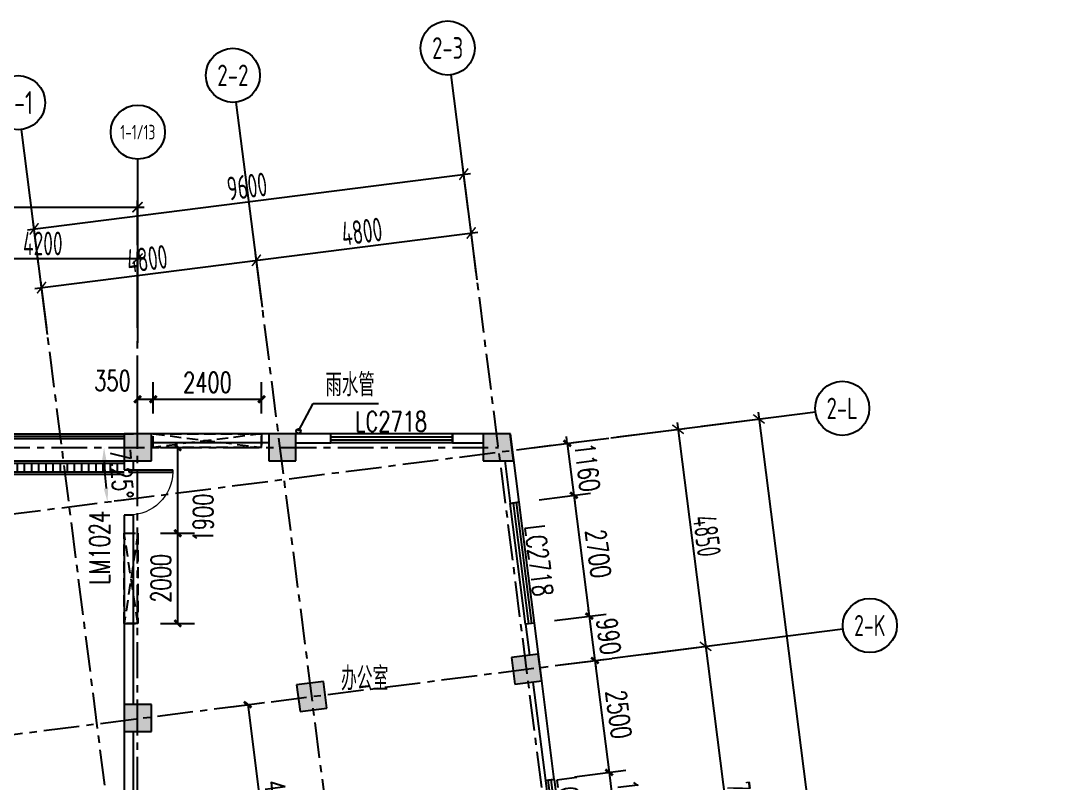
# Model space of a CAD drawing. Header units: millimetres. Extents: x -1048436 to -185795, y -983427 to 400387.
# Drawn here: x -696998 to -673807, y -135755 to -118868 of the extents above; entities that cross this region are included whole.
import ezdxf
from ezdxf.enums import TextEntityAlignment as Align

# ---------------------------------------------------------------- set-up
doc = ezdxf.new("R2010")
doc.units = ezdxf.units.MM
doc.header["$LTSCALE"] = 500
doc.linetypes.add('( Dashed )', pattern=[0.75, 0.5, -0.25])
doc.linetypes.add('一层轴网$0$CENTER', pattern=[50.8, 31.75, -6.35, 6.35, -6.35])
for name, color, linetype in [('AXIS_TEXT', 7, 'Continuous'), ('COLUMN', 254, 'Continuous'), ('DIM_LEAD', 3, 'Continuous'), ('PUB_DIM', 3, 'Continuous'), ('PUB_HATCH', 8, 'Continuous'), ('PUB_TEXT', 7, 'Continuous'), ('WINDOW', 4, 'Continuous'), ('WINDOW_TEXT', 7, 'Continuous'), ('一层轴网$0$PUB_DIM', 3, 'Continuous'), ('一层轴网$0$建-文字', 4, 'Continuous'), ('一层轴网$0$建-符号', 150, 'Continuous'), ('一层轴网$0$建-轴线', 1, '一层轴网$0$CENTER'), ('建-墙', 254, 'Continuous'), ('建-屋面-排水沟落水口', 175, 'Continuous'), ('建-排水沟', 181, 'Continuous'), ('建-文字', 4, 'Continuous'), ('建-楼梯-扶手栏杆', 3, 'Continuous'), ('建-符号-门编号', 13, 'Continuous'), ('建-门扇', 32, 'Continuous')]:
    doc.layers.add(name, color=color, linetype=linetype)
doc.styles.add('_TCH_DIM', font='SIMPLEX', dxfattribs={"bigfont": 'GBCBIG'})
doc.styles.add('_TCH_DIM_T3', font='SIMPLEX', dxfattribs={"width": 0.705882, "bigfont": 'GBCBIG'})
doc.styles.add('_TCH_WINDOW', font='SIMPLEX', dxfattribs={"height": 3.5, "bigfont": 'GBCBIG'})
doc.styles.add('COMPLEX', font='COMPLEX')
doc.styles.add('XD2008', font='xd-hzs.shx', dxfattribs={"width": 0.7, "bigfont": 'xd-hztxt.shx'})
doc.styles.add('一层轴网$0$_TCH_DIM_T3', font='SIMPLEX', dxfattribs={"width": 0.705882, "bigfont": 'GBCBIG'})
doc.styles.add('一层轴网$0$XD2008', font='xd-hzs.shx', dxfattribs={"width": 0.7, "bigfont": 'xd-hztxt.shx'})
doc.styles.add('一层轴网$0$XD2008_T3', font='xd-hzs.shx', dxfattribs={"width": 0.7, "bigfont": 'xd-hztxt.shx'})
doc.dimstyles.new('_TCH_ARCH&&150', dxfattribs={"dimtxt": 446.25, "dimasz": 150, "dimexe": 375, "dimexo": 450, "dimgap": 150, "dimtad": 1, "dimdec": 0, "dimzin": 0, "dimdsep": 46, "dimtxsty": '_TCH_DIM_T3', "dimblk": 'ARCHTICK', "dimcen": 0.09, "dimclrt": 7, "dimazin": 2, "dimtfac": 1, "dimtdec": 0, "dimtix": 1, "dimtmove": 2, "dimatfit": 3, "dimldrblk": 'ARCHTICK', "dimfxl": 1, "dimtolj": 1, "dimtzin": 0, "dimarcsym": 0})
doc.dimstyles.new('一层轴网$0$_TCH_ARROW&&150', dxfattribs={"dimtxt": 446.25, "dimasz": 300, "dimexe": 375, "dimexo": 450, "dimgap": 150, "dimtad": 1, "dimdec": 0, "dimzin": 0, "dimdsep": 46, "dimtxsty": '一层轴网$0$_TCH_DIM_T3', "dimcen": 0.09, "dimclrt": 7, "dimazin": 2, "dimtfac": 1, "dimtdec": 0, "dimtix": 1, "dimtmove": 2, "dimatfit": 3, "dimfxl": 1, "dimtolj": 1, "dimtzin": 0, "dimarcsym": 0})
doc.dimstyles.new('一层轴网$0$XD100&&150', dxfattribs={"dimtxt": 525, "dimasz": 225, "dimexe": 150, "dimexo": 150, "dimgap": 75, "dimtad": 1, "dimdec": 0, "dimdsep": 46, "dimtxsty": '一层轴网$0$XD2008_T3', "dimblk": '一层轴网$0$_ARCHTICK', "dimcen": 2.5, "dimdle": 150, "dimclrt": 7, "dimaunit": 1, "dimadec": 0, "dimazin": 0, "dimtfac": 1, "dimtdec": 0, "dimtix": 1, "dimtmove": 0, "dimatfit": 3, "dimfxl": 1, "dimtolj": 1, "dimtzin": 0, "dimarcsym": 0})

# ---------------------------------------------------------------- blocks, each defined once
blk = doc.blocks.new('_AXISO')
blk.add_circle((0, 0), 0.5)
at = {"layer": 'AXIS_TEXT', "style": 'COMPLEX', "width": 1.041667}
blk.add_attdef('A', text='', height=0.56, dxfattribs=at).set_placement((-0.25, -0.28), (0.25, -0.28), align=Align.FIT)
blk = doc.blocks.new('一层轴网$0$_ARCHTICK')
at = {"color": 0, "linetype": 'ByBlock', "const_width": 0.15}
blk.add_lwpolyline([(-0.5, -0.5), (0.5, 0.5)], dxfattribs=at)
blk = doc.blocks.new('*D2929')
at = {"layer": 'Defpoints', "color": 0, "transparency": 16777216}
for p in [(58950, 83960), (54750, 82276), (58950, 82276)]:
    blk.add_point(p, dxfattribs=at)
at = {"layer": '一层轴网$0$建-符号', "color": 0, "lineweight": -2, "transparency": 16777216}
for p, q in [((54600, 83960), (59100, 83960)), ((54750, 82426), (54750, 84110)), ((58950, 82426), (58950, 84110))]:
    blk.add_line(p, q, dxfattribs=at)
at = {"layer": '一层轴网$0$建-符号', "color": 0, "lineweight": -2, "transparency": 16777216, "xscale": 225, "yscale": 225, "zscale": 225, "rotation": 180}
blk.add_blockref('一层轴网$0$_ARCHTICK', (54750, 83960), dxfattribs=at)
at = {"layer": '一层轴网$0$建-符号', "color": 0, "lineweight": -2, "transparency": 16777216, "xscale": 225, "yscale": 225, "zscale": 225}
blk.add_blockref('一层轴网$0$_ARCHTICK', (58950, 83960), dxfattribs=at)
at = {"layer": '一层轴网$0$建-符号', "color": 7, "transparency": 16777216, "insert": (56850, 84297), "char_height": 525, "attachment_point": 5, "style": '一层轴网$0$XD2008_T3'}
blk.add_mtext('\\A1;4200', dxfattribs=at)
blk = doc.blocks.new('*D2930')
at = {"layer": 'Defpoints', "color": 0, "transparency": 16777216}
for p in [(58950, 85100), (-150, 84110), (58950, 84110)]:
    blk.add_point(p, dxfattribs=at)
at = {"layer": '一层轴网$0$建-符号', "color": 0, "lineweight": -2, "transparency": 16777216}
for p, q in [((-150, 84260), (-150, 85250)), ((58950, 84260), (58950, 85250)), ((-300, 85100), (59100, 85100))]:
    blk.add_line(p, q, dxfattribs=at)
at = {"layer": '一层轴网$0$建-符号', "color": 0, "lineweight": -2, "transparency": 16777216, "xscale": 225, "yscale": 225, "zscale": 225, "rotation": 180}
blk.add_blockref('一层轴网$0$_ARCHTICK', (-150, 85100), dxfattribs=at)
at = {"layer": '一层轴网$0$建-符号', "color": 0, "lineweight": -2, "transparency": 16777216, "xscale": 225, "yscale": 225, "zscale": 225}
blk.add_blockref('一层轴网$0$_ARCHTICK', (58950, 85100), dxfattribs=at)
at = {"layer": '一层轴网$0$建-符号', "color": 7, "transparency": 16777216, "insert": (29400, 85437.5), "char_height": 525, "attachment_point": 5, "style": '一层轴网$0$XD2008_T3'}
blk.add_mtext('\\A1;59100', dxfattribs=at)
blk = doc.blocks.new('*D2936')
at = {"layer": 'Defpoints', "color": 0, "transparency": 16777216}
for p in [(61585, 83923), (61717, 82882), (56956, 82276)]:
    blk.add_point(p, dxfattribs=at)
at = {"layer": '一层轴网$0$建-符号', "color": 0, "lineweight": -2, "transparency": 16777216}
for p, q in [((61698, 83031), (61566, 84072)), ((56674, 83299), (61734, 83942)), ((56937, 82425), (56804, 83467))]:
    blk.add_line(p, q, dxfattribs=at)
at = {"layer": '一层轴网$0$建-符号', "color": 0, "lineweight": -2, "transparency": 16777216, "xscale": 225, "yscale": 225, "zscale": 225}
for p, rotation in [((61585, 83923), 7.247526239159579), ((56823, 83318), 187.2475262391596)]:
    blk.add_blockref('一层轴网$0$_ARCHTICK', p, dxfattribs=dict(at, rotation=rotation))
at = {"layer": '一层轴网$0$建-符号', "color": 7, "transparency": 16777216, "insert": (59161, 83955), "char_height": 525, "attachment_point": 5, "rotation": 7.2475, "style": '一层轴网$0$XD2008_T3'}
blk.add_mtext('\\A1;4800', dxfattribs=at)
blk = doc.blocks.new('*D2937')
at = {"layer": 'Defpoints', "color": 0, "transparency": 16777216}
for p in [(66347, 84529), (66479, 83488), (61717, 82882)]:
    blk.add_point(p, dxfattribs=at)
at = {"layer": '一层轴网$0$建-符号', "color": 0, "lineweight": -2, "transparency": 16777216}
for p, q in [((66460, 83636), (66328, 84678)), ((61436, 83904), (66495, 84548)), ((61698, 83031), (61566, 84072))]:
    blk.add_line(p, q, dxfattribs=at)
at = {"layer": '一层轴网$0$建-符号', "color": 0, "lineweight": -2, "transparency": 16777216, "xscale": 225, "yscale": 225, "zscale": 225}
for p, rotation in [((66347, 84529), 7.247526239159527), ((61585, 83923), 187.2475262391595)]:
    blk.add_blockref('一层轴网$0$_ARCHTICK', p, dxfattribs=dict(at, rotation=rotation))
at = {"layer": '一层轴网$0$建-符号', "color": 7, "transparency": 16777216, "insert": (63923, 84561), "char_height": 525, "attachment_point": 5, "rotation": 7.2475, "style": '一层轴网$0$XD2008_T3'}
blk.add_mtext('\\A1;4800', dxfattribs=at)
blk = doc.blocks.new('*D2938')
at = {"layer": 'Defpoints', "color": 0, "transparency": 16777216}
for p in [(66181, 85831), (66299, 84901), (56776, 83690)]:
    blk.add_point(p, dxfattribs=at)
at = {"layer": '一层轴网$0$建-符号', "color": 0, "lineweight": -2, "transparency": 16777216}
for p, q in [((56509, 84601), (66330, 85850)), ((66280, 85050), (66162, 85979)), ((56757, 83839), (56639, 84768))]:
    blk.add_line(p, q, dxfattribs=at)
at = {"layer": '一层轴网$0$建-符号', "color": 0, "lineweight": -2, "transparency": 16777216, "xscale": 225, "yscale": 225, "zscale": 225}
for p, rotation in [((66181, 85831), 7.24752623915954), ((56658, 84619), 187.2475262391595)]:
    blk.add_blockref('一层轴网$0$_ARCHTICK', p, dxfattribs=dict(at, rotation=rotation))
at = {"layer": '一层轴网$0$建-符号', "color": 7, "transparency": 16777216, "insert": (61377, 85560), "char_height": 525, "attachment_point": 5, "rotation": 7.2475, "style": '一层轴网$0$XD2008_T3'}
blk.add_mtext('\\A1;9600', dxfattribs=at)
blk = doc.blocks.new('*D2939')
at = {"layer": 'Defpoints', "color": 0, "transparency": 16777216}
for p in [(69444, 79990), (70056, 75179), (71543, 75368)]:
    blk.add_point(p, dxfattribs=at)
at = {"layer": '一层轴网$0$建-符号', "color": 0, "lineweight": -2, "transparency": 16777216}
for p, q in [((70913, 80328), (71562, 75219)), ((69593, 80009), (71080, 80198)), ((70205, 75198), (71692, 75387))]:
    blk.add_line(p, q, dxfattribs=at)
at = {"layer": '一层轴网$0$建-符号', "color": 0, "lineweight": -2, "transparency": 16777216, "xscale": 225, "yscale": 225, "zscale": 225}
for p, rotation in [((70932, 80179), 97.24752617045677), ((71543, 75368), 277.2475261704568)]:
    blk.add_blockref('一层轴网$0$_ARCHTICK', p, dxfattribs=dict(at, rotation=rotation))
at = {"layer": '一层轴网$0$建-符号', "color": 7, "transparency": 16777216, "insert": (71572, 77816), "char_height": 525, "attachment_point": 5, "rotation": 277.2475, "style": '一层轴网$0$XD2008_T3'}
blk.add_mtext('\\A1;4850', dxfattribs=at)
blk = doc.blocks.new('*D2940')
at = {"layer": 'Defpoints', "color": 0, "transparency": 16777216}
for p in [(70056, 75179), (72427, 68424), (70939, 68235)]:
    blk.add_point(p, dxfattribs=at)
at = {"layer": '一层轴网$0$建-符号', "color": 0, "lineweight": -2, "transparency": 16777216}
for p, q in [((70205, 75198), (71692, 75387)), ((71525, 75517), (72446, 68275)), ((71088, 68253), (72575, 68443))]:
    blk.add_line(p, q, dxfattribs=at)
at = {"layer": '一层轴网$0$建-符号', "color": 0, "lineweight": -2, "transparency": 16777216, "xscale": 225, "yscale": 225, "zscale": 225}
for p, rotation in [((71543, 75368), 97.24752617045677), ((72427, 68424), 277.2475261704568)]:
    blk.add_blockref('一层轴网$0$_ARCHTICK', p, dxfattribs=dict(at, rotation=rotation))
at = {"layer": '一层轴网$0$建-符号', "color": 7, "transparency": 16777216, "insert": (72320, 71938), "char_height": 525, "attachment_point": 5, "rotation": 277.2475, "style": '一层轴网$0$XD2008_T3'}
blk.add_mtext('\\A1;7000', dxfattribs=at)
blk = doc.blocks.new('*D2949')
at = {"layer": 'Defpoints', "color": 0, "transparency": 16777216}
for p in [(71304, 80226), (79537, 26839), (78116, 26658)]:
    blk.add_point(p, dxfattribs=at)
at = {"layer": '一层轴网$0$建-符号', "color": 0, "lineweight": -2, "transparency": 16777216}
for p, q in [((72706, 80556), (79556, 26690)), ((71452, 80245), (72873, 80426)), ((78265, 26677), (79686, 26857))]:
    blk.add_line(p, q, dxfattribs=at)
at = {"layer": '一层轴网$0$建-符号', "color": 0, "lineweight": -2, "transparency": 16777216, "xscale": 225, "yscale": 225, "zscale": 225}
for p, rotation in [((72725, 80407), 97.24752617045664), ((79537, 26839), 277.2475261704566)]:
    blk.add_blockref('一层轴网$0$_ARCHTICK', p, dxfattribs=dict(at, rotation=rotation))
at = {"layer": '一层轴网$0$建-符号', "color": 7, "transparency": 16777216, "insert": (76466, 53665), "char_height": 525, "attachment_point": 5, "rotation": 277.2475, "style": '一层轴网$0$XD2008_T3'}
blk.add_mtext('\\A1;54000', dxfattribs=at)
blk = doc.blocks.new('*D2950')
at = {"layer": 'Defpoints', "color": 0, "transparency": 16777216}
for p in [(57908, 79776), (67765, 79776), (58217, 79374), (57987, 78533)]:
    blk.add_point(p, dxfattribs=at)
at = {"layer": '一层轴网$0$PUB_DIM', "color": 0, "lineweight": -2, "transparency": 16777216}
for p, q in [((58358, 79776), (58583, 79776)), ((58433, 78590), (58656, 78618))]:
    blk.add_line(p, q, dxfattribs=at)
blk.add_arc((67765, 79776), 9557, 181.7986, 185.449, dxfattribs=at)
at = {"layer": '一层轴网$0$PUB_DIM', "color": 0, "transparency": 16777216}
for points in [[(58163, 79476), (58263, 79477), (58208, 79776)], [(58301, 78874), (58202, 78863), (58284, 78571)]]:
    blk.add_solid(points, dxfattribs=at)
at = {"layer": '一层轴网$0$PUB_DIM', "color": 7, "transparency": 16777216, "insert": (58600, 79196), "char_height": 446.2, "attachment_point": 5, "rotation": 273.6238, "style": '一层轴网$0$_TCH_DIM_T3'}
blk.add_mtext('\\A1;7.25°', dxfattribs=at)
blk = doc.blocks.new('A$C708231ED')
at = {"layer": 'DIM_LEAD'}
for p, q in [((130974, 115559), (131297, 116176)), ((131297, 116176), (132747, 116176))]:
    blk.add_line(p, q, dxfattribs=at)
at = {"layer": '建-屋面-排水沟落水口'}
blk.add_circle((130975, 115560), 50, dxfattribs=at)
at = {"layer": 'PUB_TEXT', "style": '_TCH_DIM'}
blk.add_text('雨水管', height=506.4, dxfattribs=at).set_placement((131573, 116334))
blk = doc.blocks.new('_ArchTick')
at = {"color": 0, "linetype": 'ByBlock', "const_width": 0.4}
blk.add_lwpolyline([(-0.5, -0.5), (0.5, 0.5)], dxfattribs=at)
blk = doc.blocks.new('*D3003')
at = {"layer": 'Defpoints', "color": 0, "transparency": 16777216}
for p in [(-79843, 116268), (-82243, 115501), (-79843, 115501)]:
    blk.add_point(p, dxfattribs=at)
at = {"layer": 'PUB_DIM', "color": 0, "lineweight": -2, "transparency": 16777216}
for p, q in [((-82243, 115951), (-82243, 116643)), ((-79843, 115951), (-79843, 116643)), ((-82243, 116268), (-79843, 116268))]:
    blk.add_line(p, q, dxfattribs=at)
at = {"layer": 'PUB_DIM', "color": 0, "lineweight": -2, "transparency": 16777216, "xscale": 150, "yscale": 150, "zscale": 150, "rotation": 180}
blk.add_blockref('_ArchTick', (-82243, 116268), dxfattribs=at)
at = {"layer": 'PUB_DIM', "color": 0, "lineweight": -2, "transparency": 16777216, "xscale": 150, "yscale": 150, "zscale": 150}
blk.add_blockref('_ArchTick', (-79843, 116268), dxfattribs=at)
at = {"layer": 'PUB_DIM', "color": 7, "transparency": 16777216, "insert": (-81043, 116642), "char_height": 446.2, "attachment_point": 5, "style": '_TCH_DIM_T3'}
blk.add_mtext('\\A1;2400', dxfattribs=at)
blk = doc.blocks.new('*D3004')
at = {"layer": 'Defpoints', "color": 0, "transparency": 16777216}
for p in [(-82243, 116268), (-82593, 115501), (-82243, 115501)]:
    blk.add_point(p, dxfattribs=at)
at = {"layer": 'PUB_DIM', "color": 0, "lineweight": -2, "transparency": 16777216}
for p, q in [((-82593, 115951), (-82593, 116643)), ((-82243, 115951), (-82243, 116643)), ((-82593, 116268), (-82243, 116268))]:
    blk.add_line(p, q, dxfattribs=at)
at = {"layer": 'PUB_DIM', "color": 0, "lineweight": -2, "transparency": 16777216, "xscale": 150, "yscale": 150, "zscale": 150, "rotation": 180}
blk.add_blockref('_ArchTick', (-82593, 116268), dxfattribs=at)
at = {"layer": 'PUB_DIM', "color": 0, "lineweight": -2, "transparency": 16777216, "xscale": 150, "yscale": 150, "zscale": 150}
blk.add_blockref('_ArchTick', (-82243, 116268), dxfattribs=at)
at = {"layer": 'PUB_DIM', "color": 7, "transparency": 16777216, "insert": (-83148, 116681), "char_height": 446.2, "attachment_point": 5, "style": '_TCH_DIM_T3'}
blk.add_mtext('\\A1;350', dxfattribs=at)
blk = doc.blocks.new('*D3009')
at = {"layer": 'Defpoints', "color": 0, "transparency": 16777216}
for p in [(-82536, 115200), (-81702, 115200), (-82536, 113300)]:
    blk.add_point(p, dxfattribs=at)
at = {"layer": 'PUB_DIM', "color": 0, "lineweight": -2, "transparency": 16777216}
for p, q in [((-82086, 115200), (-81327, 115200)), ((-81702, 113300), (-81702, 115200)), ((-82086, 113300), (-81327, 113300))]:
    blk.add_line(p, q, dxfattribs=at)
at = {"layer": 'PUB_DIM', "color": 0, "lineweight": -2, "transparency": 16777216, "xscale": 150, "yscale": 150, "zscale": 150}
for p, rotation in [((-81702, 115200), 90), ((-81702, 113300), 270)]:
    blk.add_blockref('_ArchTick', p, dxfattribs=dict(at, rotation=rotation))
at = {"layer": 'PUB_DIM', "color": 7, "transparency": 16777216, "insert": (-81138, 113638), "char_height": 446.2, "attachment_point": 5, "rotation": 90, "style": '_TCH_DIM_T3'}
blk.add_mtext('\\A1;1900', dxfattribs=at)
blk = doc.blocks.new('*D3010')
at = {"layer": 'Defpoints', "color": 0, "transparency": 16777216}
for p in [(-82536, 113300), (-81702, 113300), (-82536, 111300)]:
    blk.add_point(p, dxfattribs=at)
at = {"layer": 'PUB_DIM', "color": 0, "lineweight": -2, "transparency": 16777216}
for p, q in [((-82086, 113300), (-81327, 113300)), ((-81702, 111300), (-81702, 113300)), ((-82086, 111300), (-81327, 111300))]:
    blk.add_line(p, q, dxfattribs=at)
at = {"layer": 'PUB_DIM', "color": 0, "lineweight": -2, "transparency": 16777216, "xscale": 150, "yscale": 150, "zscale": 150}
for p, rotation in [((-81702, 113300), 90), ((-81702, 111300), 270)]:
    blk.add_blockref('_ArchTick', p, dxfattribs=dict(at, rotation=rotation))
at = {"layer": 'PUB_DIM', "color": 7, "transparency": 16777216, "insert": (-82075, 112300), "char_height": 446.2, "attachment_point": 5, "rotation": 90, "style": '_TCH_DIM_T3'}
blk.add_mtext('\\A1;2000', dxfattribs=at)
blk = doc.blocks.new('*D1364')
at = {"layer": 'Defpoints', "color": 0, "transparency": 16777216}
for p in [(-692778, -134121), (-692204, -138634), (-691397, -138532)]:
    blk.add_point(p, dxfattribs=at)
at = {"layer": 'PUB_DIM', "color": 0, "lineweight": -2, "transparency": 16777216}
for p, q in [((-692332, -134064), (-691599, -133971)), ((-691971, -134018), (-691397, -138532)), ((-691758, -138578), (-691025, -138484))]:
    blk.add_line(p, q, dxfattribs=at)
at = {"layer": 'PUB_DIM', "color": 0, "lineweight": -2, "transparency": 16777216, "xscale": 150, "yscale": 150, "zscale": 150}
for p, rotation in [((-691971, -134018), 97.24752628884158), ((-691397, -138532), 277.2475262888416)]:
    blk.add_blockref('_ArchTick', p, dxfattribs=dict(at, rotation=rotation))
at = {"layer": 'PUB_DIM', "color": 7, "transparency": 16777216, "insert": (-691314, -136228), "char_height": 446.2, "attachment_point": 5, "rotation": 277.2475, "style": '_TCH_DIM_T3'}
blk.add_mtext('\\A1;4550', dxfattribs=at)
blk = doc.blocks.new('*D1368')
at = {"layer": 'Defpoints', "color": 0, "transparency": 16777216}
for p in [(-686101, -128382), (-684740, -129379), (-685955, -129533)]:
    blk.add_point(p, dxfattribs=at)
at = {"layer": 'PUB_DIM', "color": 0, "lineweight": -2, "transparency": 16777216}
for p, q in [((-685655, -128326), (-684514, -128181)), ((-684886, -128228), (-684905, -128079)), ((-684886, -128228), (-684740, -129379)), ((-685508, -129477), (-684368, -129332)), ((-684740, -129379), (-684721, -129528))]:
    blk.add_line(p, q, dxfattribs=at)
at = {"layer": 'PUB_DIM', "color": 0, "lineweight": -2, "transparency": 16777216, "xscale": 150, "yscale": 150, "zscale": 150}
for p, rotation in [((-684886, -128228), 277.2475258529151), ((-684740, -129379), 97.24752585291512)]:
    blk.add_blockref('_ArchTick', p, dxfattribs=dict(at, rotation=rotation))
at = {"layer": 'PUB_DIM', "color": 7, "transparency": 16777216, "insert": (-684443, -128756), "char_height": 446.2, "attachment_point": 5, "rotation": 277.2475, "style": '_TCH_DIM_T3'}
blk.add_mtext('\\A1;1160', dxfattribs=at)
blk = doc.blocks.new('*D1369')
at = {"layer": 'Defpoints', "color": 0, "transparency": 16777216}
for p in [(-685955, -129533), (-684399, -132057), (-685614, -132212)]:
    blk.add_point(p, dxfattribs=at)
at = {"layer": 'PUB_DIM', "color": 0, "lineweight": -2, "transparency": 16777216}
for p, q in [((-685508, -129477), (-684368, -129332)), ((-684740, -129379), (-684399, -132057)), ((-685168, -132155), (-684027, -132010))]:
    blk.add_line(p, q, dxfattribs=at)
at = {"layer": 'PUB_DIM', "color": 0, "lineweight": -2, "transparency": 16777216, "xscale": 150, "yscale": 150, "zscale": 150}
for p, rotation in [((-684740, -129379), 97.24752585291532), ((-684399, -132057), 277.2475258529153)]:
    blk.add_blockref('_ArchTick', p, dxfattribs=dict(at, rotation=rotation))
at = {"layer": 'PUB_DIM', "color": 7, "transparency": 16777216, "insert": (-684199, -130671), "char_height": 446.2, "attachment_point": 5, "rotation": 277.2475, "style": '_TCH_DIM_T3'}
blk.add_mtext('\\A1;2700', dxfattribs=at)
blk = doc.blocks.new('*D1370')
at = {"layer": 'Defpoints', "color": 0, "transparency": 16777216}
for p in [(-685614, -132212), (-684274, -133039), (-685489, -133194)]:
    blk.add_point(p, dxfattribs=at)
at = {"layer": 'PUB_DIM', "color": 0, "lineweight": -2, "transparency": 16777216}
for p, q in [((-684399, -132057), (-684418, -131908)), ((-685168, -132155), (-684027, -132010)), ((-684399, -132057), (-684274, -133039)), ((-685043, -133137), (-683902, -132992)), ((-684274, -133039), (-684255, -133188))]:
    blk.add_line(p, q, dxfattribs=at)
at = {"layer": 'PUB_DIM', "color": 0, "lineweight": -2, "transparency": 16777216, "xscale": 150, "yscale": 150, "zscale": 150}
for p, rotation in [((-684399, -132057), 277.2475258529161), ((-684274, -133039), 97.24752585291611)]:
    blk.add_blockref('_ArchTick', p, dxfattribs=dict(at, rotation=rotation))
at = {"layer": 'PUB_DIM', "color": 7, "transparency": 16777216, "insert": (-683966, -132501), "char_height": 446.2, "attachment_point": 5, "rotation": 277.2475, "style": '_TCH_DIM_T3'}
blk.add_mtext('\\A1;990', dxfattribs=at)
blk = doc.blocks.new('*D1371')
at = {"layer": 'Defpoints', "color": 0, "transparency": 16777216}
for p in [(-685489, -133194), (-683959, -135519), (-685174, -135674)]:
    blk.add_point(p, dxfattribs=at)
at = {"layer": 'PUB_DIM', "color": 0, "lineweight": -2, "transparency": 16777216}
for p, q in [((-685043, -133137), (-683902, -132992)), ((-684274, -133039), (-683959, -135519)), ((-684727, -135617), (-683587, -135472))]:
    blk.add_line(p, q, dxfattribs=at)
at = {"layer": 'PUB_DIM', "color": 0, "lineweight": -2, "transparency": 16777216, "xscale": 150, "yscale": 150, "zscale": 150}
for p, rotation in [((-684274, -133039), 97.2475258529155), ((-683959, -135519), 277.2475258529155)]:
    blk.add_blockref('_ArchTick', p, dxfattribs=dict(at, rotation=rotation))
at = {"layer": 'PUB_DIM', "color": 7, "transparency": 16777216, "insert": (-683746, -134232), "char_height": 446.2, "attachment_point": 5, "rotation": 277.2475, "style": '_TCH_DIM_T3'}
blk.add_mtext('\\A1;2500', dxfattribs=at)
blk = doc.blocks.new('*D1372')
at = {"layer": 'Defpoints', "color": 0, "transparency": 16777216}
for p in [(-685174, -135674), (-683770, -137007), (-684985, -137162)]:
    blk.add_point(p, dxfattribs=at)
at = {"layer": 'PUB_DIM', "color": 0, "lineweight": -2, "transparency": 16777216}
for p, q in [((-684727, -135617), (-683587, -135472)), ((-683959, -135519), (-683770, -137007)), ((-684538, -137105), (-683398, -136960))]:
    blk.add_line(p, q, dxfattribs=at)
at = {"layer": 'PUB_DIM', "color": 0, "lineweight": -2, "transparency": 16777216, "xscale": 150, "yscale": 150, "zscale": 150}
for p, rotation in [((-683959, -135519), 97.2475258529128), ((-683770, -137007), 277.2475258529128)]:
    blk.add_blockref('_ArchTick', p, dxfattribs=dict(at, rotation=rotation))
at = {"layer": 'PUB_DIM', "color": 7, "transparency": 16777216, "insert": (-683494, -136216), "char_height": 446.2, "attachment_point": 5, "rotation": 277.2475, "style": '_TCH_DIM_T3'}
blk.add_mtext('\\A1;1500', dxfattribs=at)
blk = doc.blocks.new('$DorLib2D$00000001')
for p, q in [((0.45, 0.975), (0.5, 0.975)), ((0.45, 0), (0.45, 0.975)), ((0.5, 0), (0.5, 0.975)), ((0.5, 0), (0.45, 0))]:
    blk.add_line(p, q)
at = {"lineweight": 13}
blk.add_arc((0.475, 0), 0.975, 91.4693, 180, dxfattribs=at)
blk = doc.blocks.new('$TCHSYS$WIN2D')
for p, q in [((-0.5, 0.5), (0.5, 0.5)), ((-0.5, 0.5), (-0.5, -0.5)), ((0.5, 0.5), (0.5, -0.5)), ((0.5, 0.1667), (-0.5, 0.1667)), ((0.5, -0.1667), (-0.5, -0.1667)), ((-0.5, -0.5), (0.5, -0.5))]:
    blk.add_line(p, q)
blk = doc.blocks.new('一层轴网')
at = {"layer": '一层轴网$0$建-符号'}
for p, q in [((66478.9, 83487.5), (65901, 88031.8)), ((61717.3, 82882), (61139.4, 87426.2)), ((56955.6, 82276.4), (56377.7, 86820.7)), ((58956.8, 82096.8), (58956.8, 86163.2)), ((69443.9, 79989.9), (73976.6, 80566.3)), ((70055.7, 75178.6), (74588.4, 75755.1))]:
    blk.add_line(p, q, dxfattribs=at)
at = {"layer": '一层轴网$0$建-轴线', "ltscale": 0.05}
for p, q in [((74638.3, 19327.2), (66478.9, 83487.5)), ((69876.7, 18721.7), (61717.3, 82882)), ((65115, 18116.1), (56955.6, 82276.4)), ((58950, 55616.6), (58950, 82276.4)), ((54750, 78121.2), (69443.9, 79989.9)), ((-2650, 79776.4), (66950.9, 79776.4)), ((53092.4, 73021.4), (70055.7, 75178.6))]:
    blk.add_line(p, q, dxfattribs=at)
at = {"layer": '一层轴网$0$建-符号'}
ref = blk.add_blockref('_AXISO', (65825.3, 88627), dxfattribs=dict(at, xscale=1200, yscale=1200, zscale=1200))
ref.add_attrib('A', '2-3', dxfattribs={"layer": '一层轴网$0$建-文字', "height": 480.12, "style": '一层轴网$0$XD2008', "width": 0.888701}).set_placement((65480.7, 88386.9), (66170, 88386.9), align=Align.FIT)
ref = blk.add_blockref('_AXISO', (61063.7, 88021.4), dxfattribs=dict(at, xscale=1200, yscale=1200, zscale=1200))
ref.add_attrib('A', '2-2', dxfattribs={"layer": '一层轴网$0$建-文字', "height": 476.38, "style": '一层轴网$0$XD2008', "width": 0.899042}).set_placement((60717.8, 87783.2), (61409.6, 87783.2), align=Align.FIT)
ref = blk.add_blockref('_AXISO', (56302, 87415.9), dxfattribs=dict(at, xscale=1200, yscale=1200, zscale=1200))
ref.add_attrib('A', '2-1', dxfattribs={"layer": '一层轴网$0$建-文字', "height": 511.3, "style": '一层轴网$0$XD2008', "width": 0.880251}).set_placement((55968.8, 87160.2), (56635.3, 87160.2), align=Align.FIT)
ref = blk.add_blockref('_AXISO', (58956.8, 86763.2), dxfattribs=dict(at, xscale=1200, yscale=1200, zscale=1200))
ref.add_attrib('A', '1-1/13', dxfattribs={"layer": '一层轴网$0$建-文字', "height": 322.36, "style": '一层轴网$0$XD2008', "width": 0.521354}).set_placement((58569, 86602), (59344.7, 86602), align=Align.FIT)
ref = blk.add_blockref('_AXISO', (74571.8, 80642), dxfattribs=dict(at, xscale=1200, yscale=1200, zscale=1200))
ref.add_attrib('A', '2-L', dxfattribs={"layer": '一层轴网$0$建-文字', "height": 473.71, "style": '一层轴网$0$XD2008', "width": 0.937772}).set_placement((74224.9, 80405.2), (74918.6, 80405.2), align=Align.FIT)
ref = blk.add_blockref('_AXISO', (75183.6, 75830.8), dxfattribs=dict(at, xscale=1200, yscale=1200, zscale=1200))
ref.add_attrib('A', '2-K', dxfattribs={"layer": '一层轴网$0$建-文字', "height": 468.43, "style": '一层轴网$0$XD2008', "width": 0.921456}).set_placement((74835, 75596.5), (75532.3, 75596.5), align=Align.FIT)
at = {"layer": '一层轴网$0$PUB_DIM'}
dim = blk.add_angular_dim_3p(base=(58216.6, 79373.6), center=(67765.4, 79776.4), p1=(57908.1, 79776.4), p2=(57986.9, 78532.9), dimstyle='一层轴网$0$_TCH_ARROW&&150', dxfattribs=at)
dim.commit()
dim.dimension.update_dxf_attribs({"geometry": '*D2950', "text_midpoint": (58599.6, 79195.9)})
at = {"layer": '一层轴网$0$建-符号'}
for p1, p2, distance, picture, middle in [((56775.9, 83689.8), (66299.2, 84900.9), 937.2, '*D2938', (61376.7, 85559.8)), ((-150, 84110), (58950, 84110), 990, '*D2930', (29400, 85437.5)), ((61717.3, 82882), (66478.9, 83487.5), 1049.7, '*D2937', (63923.1, 84560.9)), ((54750, 82276.4), (58950, 82276.4), 1683.6, '*D2929', (56850, 84297.5)), ((56955.6, 82276.4), (61717.3, 82882), 1049.7, '*D2936', (59161.5, 83955.4)), ((71303.6, 80226.4), (78116.1, 26657.8), 1432.5, '*D2949', (76465.7, 53665.4)), ((69443.9, 79989.9), (70055.7, 75178.6), 1499.7, '*D2939', (71572.4, 77816)), ((70055.7, 75178.6), (70938.8, 68234.6), 1499.7, '*D2940', (72319.8, 71938.4))]:
    dim = blk.add_aligned_dim(p1=p1, p2=p2, distance=distance, dimstyle='一层轴网$0$XD100&&150', dxfattribs=at)
    dim.commit()
    dim.dimension.update_dxf_attribs({"geometry": picture, "text_midpoint": middle})
blk = doc.blocks.new('A$C209F2007')
at = {"linetype": '( Dashed )'}
for points in [[(-82243.1, 115501), (-79843.1, 115501), (-79843.1, 115201), (-82243.1, 115201), (-82243.1, 115501), (-79843.1, 115201), (-79843.1, 115501), (-82243.1, 115201)], [(-82586, 113300.1), (-82586, 111300.1), (-82886, 111300.1), (-82886, 113300.1), (-82586, 113300.1), (-82886, 111300.1), (-82586, 111300.1), (-82886, 113300.1)]]:
    blk.add_lwpolyline(points, dxfattribs=at)
at = {"layer": 'PUB_DIM'}
for base, p1, p2, angle, picture, middle in [((-82243.1, 116268.4), (-82593.1, 115501), (-82243.1, 115501), 0, '*D3004', (-83148.1, 116680.9)), ((-81701.9, 115200.1), (-82536, 113300.1), (-82536, 115200.1), 90, '*D3009', (-81138.1, 113638))]:
    dim = blk.add_linear_dim(base=base, p1=p1, p2=p2, angle=angle, dimstyle='_TCH_ARCH&&150', dxfattribs=at)
    dim.commit()
    dim.dimension.update_dxf_attribs({"geometry": picture, "text_midpoint": middle, "dimtype": 161})
for p1, p2, distance, picture, middle in [((-82243.1, 115501), (-79843.1, 115501), 767.5, '*D3003', (-81043.1, 116641.6)), ((-82536, 111300.1), (-82536, 113300.1), -834, '*D3010', (-82075, 112300.1))]:
    dim = blk.add_aligned_dim(p1=p1, p2=p2, distance=distance, dimstyle='_TCH_ARCH&&150', dxfattribs=at)
    dim.commit()
    dim.dimension.update_dxf_attribs({"geometry": picture, "text_midpoint": middle})

msp = doc.modelspace()

# ---------------------------------------------------------------- hatches: boundary and pattern name
at = {"layer": 'PUB_HATCH'}
for points in [[(-694705.8, -128018.4), (-694705.8, -128618.4), (-694105.8, -128618.4), (-694105.8, -128018.4)], [(-691500.9, -128018.4), (-691500.9, -128618.4), (-690900.9, -128618.4), (-690900.9, -128018.4)], [(-686748.8, -128018.4), (-686748.8, -128618.4), (-686078.8, -128618.4), (-686148.8, -128018.4)], [(-686123.7, -132972), (-686048, -133567.2), (-685452.8, -133491.5), (-685528.5, -132896.3)], [(-690885.4, -133577.5), (-690809.7, -134172.7), (-690214.5, -134097), (-690290.2, -133501.8)], [(-694705.6, -134015.8), (-694705.6, -134615.8), (-694105.6, -134615.8), (-694105.6, -134015.8)]]:
    msp.add_hatch(color=256, dxfattribs=at).paths.add_polyline_path(points)
at = {"layer": '建-排水沟'}
h = msp.add_hatch(dxfattribs=at)
h.set_pattern_fill('ANSI31', color=8, scale=50, angle=-315, style=0)
h.set_pattern_definition([(90, (-726921.37, -120618.39), (-158.75, 2e-13), [])])
h.paths.add_polyline_path([(-694705.6, -128868.3), (-694705.6, -128668.3), (-739111.4, -128668.4), (-739111.4, -128868.4)])

# ---------------------------------------------------------------- linework, layer by layer
msp.add_line((-698861.4, -128018.4), (-694705.6, -128018.4))
at = {"layer": 'COLUMN'}
for p, q in [((-694705.8, -128018.4), (-694705.8, -128618.4)), ((-694105.8, -128018.4), (-694705.8, -128018.4)), ((-694105.8, -128618.4), (-694105.8, -128018.4)), ((-691500.9, -128018.4), (-691500.9, -128618.4)), ((-690900.9, -128018.4), (-691500.9, -128018.4)), ((-690900.9, -128618.4), (-690900.9, -128018.4)), ((-686748.8, -128018.4), (-686748.8, -128618.4)), ((-686148.8, -128018.4), (-686748.8, -128018.4)), ((-686078.8, -128618.4), (-686148.8, -128018.4)), ((-694705.8, -128618.4), (-694105.8, -128618.4)), ((-691500.9, -128618.4), (-690900.9, -128618.4)), ((-686748.8, -128618.4), (-686078.8, -128618.4)), ((-685528.5, -132896.3), (-686123.7, -132972)), ((-686123.7, -132972), (-686048, -133567.2)), ((-685452.8, -133491.5), (-685528.5, -132896.3)), ((-690290.2, -133501.8), (-690885.4, -133577.5)), ((-690885.4, -133577.5), (-690809.7, -134172.7)), ((-690214.5, -134097), (-690290.2, -133501.8)), ((-686048, -133567.2), (-685452.8, -133491.5)), ((-694705.6, -134015.8), (-694705.6, -134615.8)), ((-694105.6, -134015.8), (-694705.6, -134015.8)), ((-694105.6, -134615.8), (-694105.6, -134015.8)), ((-690809.7, -134172.7), (-690214.5, -134097)), ((-694705.6, -134615.8), (-694105.6, -134615.8))]:
    msp.add_line(p, q, dxfattribs=at)
at = {"layer": '建-墙'}
for p, q in [((-694705.6, -128018.4), (-694705.6, -128017.6)), ((-694705.6, -128017.6), (-694505.6, -128017.6)), ((-694505.6, -128018.4), (-694505.6, -128017.6)), ((-691200.9, -128017.5), (-694105.6, -128017.5)), ((-694105.6, -128217.5), (-694105.6, -128017.5)), ((-691500.9, -128217.5), (-694105.6, -128217.5)), ((-690127.9, -128017.5), (-691200.9, -128017.5)), ((-690900.9, -128217.5), (-690127.9, -128217.5)), ((-690127.9, -128217.5), (-690127.9, -128017.5)), ((-686147.5, -128017.5), (-687427.9, -128017.5)), ((-687427.9, -128017.5), (-687427.9, -128217.5)), ((-687427.9, -128217.5), (-686748.8, -128217.5)), ((-685954.8, -129533.4), (-686147.5, -128017.5)), ((-694705.6, -128618.4), (-694705.6, -128817.5)), ((-694505.6, -128817.5), (-694505.6, -128618.4)), ((-686272.7, -128618.4), (-686153.2, -129558.6)), ((-694705.6, -128817.5), (-694505.6, -128817.5)), ((-686153.2, -129558.6), (-685954.8, -129533.4)), ((-694505.6, -129817.5), (-694705.6, -129817.5)), ((-694705.6, -129817.5), (-694705.6, -134015.8)), ((-694505.6, -134015.8), (-694505.6, -129817.5)), ((-685614.1, -132211.8), (-685812.5, -132237)), ((-685812.5, -132237), (-685725.5, -132921.3)), ((-685489.3, -133193.7), (-685614.1, -132211.8)), ((-685173.9, -135673.7), (-685489.3, -133193.7)), ((-685649.8, -133516.5), (-685372.3, -135699)), ((-694705.6, -134615.8), (-694705.6, -137814.9)), ((-694505.6, -137814.9), (-694505.6, -134615.8)), ((-685372.3, -135699), (-685173.9, -135673.7))]:
    msp.add_line(p, q, dxfattribs=at)
at = {"layer": '建-排水沟'}
for points in [[(-739111.4, -128618.4), (-694705.8, -128618.4)], [(-739111.4, -128668.4), (-694705.8, -128668.4)], [(-694705.8, -128868.4), (-739111.4, -128868.4)], [(-694705.8, -128918.4), (-739111.4, -128918.4)]]:
    msp.add_lwpolyline(points, dxfattribs=at)
at = {"layer": '建-楼梯-扶手栏杆'}
for p, q in [((-698311.1, -128067.6), (-694705.6, -128067.6)), ((-698311.1, -128117.6), (-694705.6, -128117.6))]:
    msp.add_line(p, q, dxfattribs=at)

# ---------------------------------------------------------------- block references
for name, p in [('一层轴网', (-753362.7, -208094.8)), ('A$C209F2007', (-611819.6, -243518.5)), ('A$C708231ED', (-821819.6, -243518.5))]:
    msp.add_blockref(name, p)
at = {"layer": 'WINDOW'}
ref = msp.add_blockref('$TCHSYS$WIN2D', (-688777.9, -128117.5), dxfattribs=dict(at, xscale=2700, yscale=200, zscale=2700, rotation=179.9999999922772))
ref.add_attrib('A', 'LC2718', (-689587.9, -127965.7), dxfattribs={"layer": 'WINDOW_TEXT', "height": 446.25, "rotation": 360, "style": '_TCH_WINDOW', "width": 0.705882})
ref = msp.add_blockref('$TCHSYS$WIN2D', (-685883.6, -130885.2), dxfattribs=dict(at, xscale=-2700, yscale=200, zscale=-2700, rotation=277.2475258529977))
ref.add_attrib('A', 'LC2718', (-685835.2, -130062.5), dxfattribs={"layer": 'WINDOW_TEXT', "height": 446.25, "rotation": 277.24753, "style": '_TCH_WINDOW', "width": 0.705882})
ref = msp.add_blockref('$TCHSYS$WIN2D', (-685178.5, -136430.4), dxfattribs=dict(at, xscale=1500, yscale=200, zscale=1500, rotation=277.2475258529969))
ref.add_attrib('A', 'LC1518', (-685126.3, -135637.4), dxfattribs={"layer": 'WINDOW_TEXT', "height": 446.25, "rotation": 277.24753, "style": '_TCH_WINDOW', "width": 0.705882})
at = {"layer": '建-门扇'}
ref = msp.add_blockref('$DorLib2D$00000001', (-694605.6, -129317.5), dxfattribs=dict(at, xscale=1000, yscale=-1000, zscale=200, rotation=89.99999999227708))
ref.add_attrib('A', 'LM1024', (-695029.8, -131354.5), dxfattribs={"layer": '建-符号-门编号', "height": 446.25, "rotation": 90, "style": '_TCH_WINDOW', "width": 0.705882})

# ---------------------------------------------------------------- texts
at = {"layer": '建-文字', "style": 'XD2008', "width": 0.7}
msp.add_text('办公室', height=525, dxfattribs=at).set_placement((-689900.4, -133704.4))

# ---------------------------------------------------------------- dimensions: what is measured, and where the dimension line sits
at = {"layer": 'PUB_DIM'}
for p1, p2, distance, picture, middle in [((-686101.1, -128382.5), (-685954.8, -129533.4), 1224.9, '*D1368', (-684442.7, -128756.3)), ((-685954.8, -129533.4), (-685614.1, -132211.8), 1224.9, '*D1369', (-684199.2, -130671)), ((-685614.1, -132211.8), (-685489.3, -133193.7), 1224.9, '*D1370', (-683966.4, -132501.2)), ((-685489.3, -133193.7), (-685173.9, -135673.7), 1224.9, '*D1371', (-683746.3, -134232.1)), ((-692778.2, -134120.7), (-692204.2, -138634.3), 813.8, '*D1364', (-691313.8, -136227.7)), ((-685173.9, -135673.7), (-684984.6, -137161.8), 1224.9, '*D1372', (-683494, -136216.1))]:
    dim = msp.add_aligned_dim(p1=p1, p2=p2, distance=distance, dimstyle='_TCH_ARCH&&150', dxfattribs=at)
    dim.commit()
    dim.dimension.update_dxf_attribs({"geometry": picture, "text_midpoint": middle})

doc.saveas('drawing.dxf')
